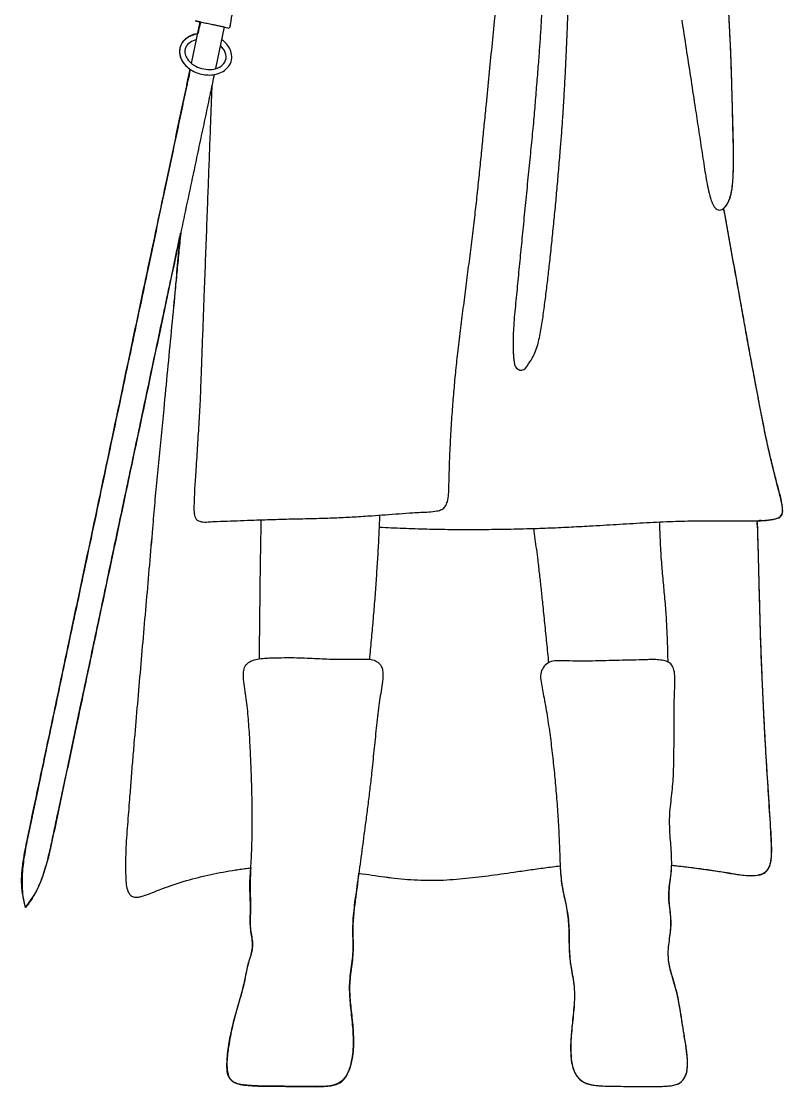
# Model space of a CAD drawing. Extents: x 30 to 110, y 19 to 247.
# Drawn here: x 29.6 to 109.7, y 18.9 to 131 of the extents above; entities that cross this region are included whole.
import ezdxf

# ---------------------------------------------------------------- set-up
doc = ezdxf.new("R2010")
doc.units = 0
doc.layers.get('0').update_dxf_attribs({"linetype": 'CONTINUOUS'})

msp = doc.modelspace()

# ---------------------------------------------------------------- linework, layer by layer
at = {"color": 6}
for points in [[(47.513227, 126.549243), (48.438761, 130.921762)], [(50.968667, 130.386166), (50.040723, 126.001169)]]:
    msp.add_lwpolyline(points, dxfattribs=at)
for points in [[(59.146729, 64.036973)], [(88.009966, 63.666359)]]:
    msp.add_lwpolyline(points, close=True, dxfattribs=at)
at = {"color": 5}
for points, knots in [([(98.029425, 42.217417), (98.707167, 42.143062), (100.062225, 41.994399), (102.087095, 41.706933), (103.823734, 41.466225), (105.281163, 41.197272), (106.456849, 41.070144), (107.467123, 41.180358), (108.112802, 41.621878), (108.375454, 42.1314), (108.506821, 42.764035), (108.550697, 43.503858), (108.535152, 44.328663), (108.476535, 45.563299), (108.397236, 47.206476), (108.259531, 49.257835), (108.128589, 51.225771), (108.010977, 53.110632), (107.901239, 54.912137), (107.800706, 56.78337), (107.706157, 58.724045), (107.611569, 60.733955), (107.533361, 62.625168), (107.464662, 64.397422), (107.402149, 66.050508), (107.34203, 68.05605), (107.282064, 70.413928), (107.209665, 73.12386), (107.155205, 75.110216), (107.123378, 76.373288), (107.105432, 76.912595), (107.105115, 77.370343), (107.068256, 77.754364), (107.034404, 78.053391), (107.045146, 78.279909), (107.083039, 78.395946), (107.073347, 78.437813), (107.175202, 78.476248), (107.323801, 78.502087), (107.563866, 78.491435), (107.846025, 78.484273), (108.159371, 78.520618), (108.51886, 78.560897), (108.925217, 78.637435), (109.353523, 78.768587), (109.701285, 79.159007), (109.721894, 79.746394), (109.610164, 80.397545), (109.433216, 81.119914), (109.128171, 82.237518), (108.752095, 83.766762), (108.286611, 85.702906), (107.849958, 87.714858), (107.439417, 89.801185), (107.033469, 91.956726), (106.683773, 93.825081), (106.386757, 95.405517), (106.149177, 96.699347), (105.829832, 98.466239), (105.427055, 100.705929), (104.938556, 103.417978), (104.541195, 105.625078), (104.234491, 107.327178), (104.01944, 108.524414), (103.851895, 109.448268), (103.736331, 110.099451), (103.664409, 110.476537), (103.622044, 110.778889), (103.55912, 111.00903), (103.519194, 111.157614), (103.494934, 111.316663), (103.595416, 111.430812), (103.696354, 111.524136), (103.796266, 111.623331), (103.862618, 111.730751), (103.924207, 111.834371), (103.987204, 111.956081), (104.050874, 112.095575), (104.112327, 112.253738), (104.237338, 112.624192), (104.376287, 113.224482), (104.473061, 114.0551), (104.535652, 115.263354), (104.553897, 116.846638), (104.507515, 118.802967), (104.450064, 120.784519), (104.408212, 122.791338), (104.354054, 124.823411), (104.290925, 126.789066), (104.21498, 128.688328), (104.12629, 130.520853), (104.00887, 132.431012), (103.868856, 134.418573), (103.714668, 136.484579), (103.553612, 138.275287), (103.419077, 139.785812), (103.112392, 140.992931), (102.543161, 141.75614), (102.062778, 142.058598), (101.855727, 142.183244), (101.732388, 142.455825), (101.72426, 142.80478), (101.705986, 143.210107), (101.681092, 143.948354), (101.596794, 145.012867), (101.512545, 146.409564), (101.409851, 147.986082), (101.296302, 149.742988), (101.164511, 151.679406), (101.073149, 153.050678), (101.014409, 153.854339), (100.989733, 154.092914), (100.993907, 154.295818), (100.960663, 154.447855), (101.019872, 154.558777), (101.213287, 154.615973), (101.455723, 154.751979), (101.776841, 154.902118), (102.075879, 155.077808), (102.351812, 155.278969), (102.602535, 155.502231), (103.112945, 156.065203), (103.72976, 157.107526), (104.283108, 158.634479), (104.700263, 160.268357), (105.029518, 161.973928), (105.232536, 163.761211), (105.342885, 165.573847), (105.377652, 167.408243), (105.353386, 169.260553), (105.294464, 171.160698), (105.223875, 173.109057), (105.143834, 175.105863), (105.058301, 177.123051), (104.973453, 179.160851), (104.881457, 181.21899), (104.776227, 183.229869), (104.648509, 185.193021), (104.497831, 187.107717), (104.371036, 188.461004), (104.292067, 189.254366), (104.264469, 189.488963), (104.251992, 189.682899), (104.217755, 189.847302), (104.201049, 189.962078), (104.180781, 190.077801), (104.241562, 190.121916), (104.290606, 190.136109), (104.406332, 190.193313), (104.568058, 190.315696), (104.813398, 190.445985), (105.216476, 190.712167), (105.74865, 191.149462), (106.422638, 191.73356), (107.03712, 192.295093), (107.678866, 192.754152), (108.249444, 193.192669), (108.631179, 193.702679), (108.676487, 194.186941), (108.587531, 194.541314), (108.28714, 195.16732), (107.604127, 195.972477), (106.515394, 196.805957), (105.194289, 197.645985), (103.723397, 198.590111), (102.069499, 199.608045), (100.436383, 200.578091), (98.810386, 201.477116), (97.16723, 202.24513), (95.991312, 202.772616), (95.258367, 202.988109), (95.042098, 203.047158), (94.847962, 203.1578), (94.771329, 203.35161), (94.720025, 203.53866), (94.662904, 203.726515), (94.581819, 203.894087), (94.499781, 204.057523), (94.315033, 204.374024), (93.97884, 204.812707), (93.48931, 205.35912), (92.842861, 206.161806), (92.240795, 207.359515), (91.742182, 208.904295), (91.308679, 210.602605), (90.836881, 212.418515), (90.300142, 214.3502), (89.762144, 215.887549), (89.272076, 217.037418), (88.909242, 217.830797), (88.600907, 218.458866), (88.36528, 218.930119), (88.204547, 219.24584), (88.065996, 219.541939), (87.902344, 219.809802), (87.765484, 220.048423), (87.632028, 220.294723), (87.741506, 220.532276), (87.904455, 220.70174), (88.159771, 221.044172), (88.371881, 221.600839), (88.618736, 222.314788), (88.839185, 223.10015), (89.068189, 223.939668), (89.273675, 224.844803), (89.417205, 225.664465), (89.518107, 226.394678), (89.562673, 227.036568), (89.540284, 227.631518), (89.406555, 228.161735), (88.975868, 228.469427), (88.658056, 228.42097), (88.484401, 228.394492)], [0, 0, 0, 0, 2.04531, 4.089334, 6.134674, 7.306092, 8.529895, 9.692089, 10.253476, 10.797692, 11.363342, 12.185904, 13.014604, 13.83802, 15.893762, 17.949832, 20.005723, 21.810671, 23.615395, 25.420238, 27.432421, 29.444322, 31.456625, 33.110883, 34.765085, 36.419402, 39.130163, 41.841017, 44.552054, 45.091586, 45.631295, 46.171095, 46.463534, 46.787762, 47.074787, 47.135059, 47.149382, 47.194475, 47.390386, 47.665856, 47.883122, 48.244665, 48.606971, 48.968541, 49.488324, 49.920841, 50.43484, 51.174141, 51.919296, 52.659599, 54.651703, 56.641929, 58.633925, 60.82736, 63.020782, 65.214216, 66.529762, 67.845086, 69.160591, 71.916318, 74.671941, 77.427668, 78.644076, 79.860469, 81.076878, 81.460792, 81.844617, 82.228267, 82.376611, 82.556506, 82.700642, 82.824251, 82.985409, 83.121777, 83.242312, 83.362906, 83.483617, 83.653166, 83.822711, 83.992405, 84.825887, 85.664235, 86.49856, 88.45454, 90.412698, 92.368889, 94.401741, 96.434406, 98.467252, 100.301694, 102.136695, 103.971153, 106.042819, 108.114271, 110.185825, 111.437924, 112.660494, 113.893212, 114.144113, 114.372756, 114.598453, 115.002036, 115.413047, 115.817785, 117.217008, 118.61623, 120.015453, 121.956618, 123.897763, 125.838841, 126.077711, 126.316938, 126.555677, 126.691628, 126.764256, 126.908974, 127.261871, 127.613854, 127.966429, 128.301858, 128.636442, 128.971751, 130.578508, 132.221821, 133.835022, 135.632823, 137.428937, 139.226964, 141.079223, 142.93173, 144.783828, 146.782311, 148.780638, 150.779044, 152.839313, 154.899333, 156.959606, 158.880097, 160.801032, 162.72139, 162.957232, 163.193246, 163.429438, 163.541459, 163.690893, 163.798027, 163.843533, 163.900351, 163.952467, 164.228672, 164.50647, 164.784354, 165.676398, 166.569138, 167.46145, 168.17085, 168.931118, 169.630861, 169.990551, 170.351993, 170.714177, 172.067224, 173.461061, 174.820876, 176.762148, 178.705113, 180.646319, 182.46106, 184.274847, 186.089531, 186.316654, 186.562171, 186.767764, 186.952643, 187.163881, 187.355971, 187.538755, 187.72159, 187.904615, 188.63733, 189.372957, 190.107299, 191.722615, 193.353431, 194.973955, 196.979594, 198.982546, 200.987224, 201.85955, 202.731738, 203.604172, 203.958334, 204.312497, 204.666659, 204.939861, 205.247392, 205.514728, 205.710268, 205.976144, 206.228074, 206.982577, 207.744405, 208.499761, 209.427293, 210.355455, 211.282962, 211.922488, 212.567477, 213.206705, 213.718355, 214.140988, 214.650105, 214.650105, 214.650105, 214.650105]), ([(47.907181, 131.03524), (47.964809, 131.027194), (48.098576, 131.008518), (48.267231, 130.985362), (48.490273, 130.930351), (48.414224, 130.665199), (48.36595, 130.455958), (48.284777, 130.23418), (48.266848, 130.027935), (48.237258, 129.850397), (48.195159, 129.669837), (48.057603, 129.636498), (47.949055, 129.625517), (47.678326, 129.587342), (47.287573, 129.415214), (46.802485, 129.097251), (46.404119, 128.610433), (46.20472, 127.96594), (46.292264, 127.260857), (46.545434, 126.753019), (46.812955, 126.421358), (47.025133, 126.223929), (47.191389, 126.056125), (47.337818, 125.97453), (47.380178, 125.875087), (47.304676, 125.63981), (47.28266, 125.248203), (47.135816, 124.727182), (46.870015, 123.555286), (46.497083, 121.723064), (45.967283, 119.245132), (45.342299, 116.286299), (44.614255, 112.849317), (43.785723, 108.933304), (42.900615, 104.751949), (41.959311, 100.30513), (40.962025, 95.592816), (39.947355, 90.799429), (38.91554, 85.92495), (37.866719, 80.96932), (37.167393, 77.665592), (36.817729, 76.013726)], [0, 0, 0, 0, 0.172613, 0.400677, 0.547543, 0.748864, 1.049021, 1.261041, 1.440417, 1.66329, 1.827535, 1.925412, 2.056243, 2.162894, 2.74073, 3.316569, 3.892751, 4.59208, 5.275962, 5.974184, 6.264503, 6.551169, 6.841157, 6.977322, 7.033064, 7.150218, 7.684161, 8.22551, 8.760458, 11.294989, 13.829539, 16.364125, 20.36678, 24.369505, 28.37216, 33.188826, 38.005562, 42.822228, 47.887636, 52.953025, 58.018433, 58.018433, 58.018433, 58.018433]), ([(40.271563, 79.843003), (40.511554, 80.976945), (40.99153, 83.244807), (41.711698, 86.646569), (42.400286, 89.900011), (43.057383, 93.005109), (43.683189, 95.961826), (44.253378, 98.656792), (44.768679, 101.089886), (45.227037, 103.261505), (45.610856, 105.056957), (45.904369, 106.479725), (46.115279, 107.527939), (46.275693, 108.238496), (46.361899, 108.616266), (46.370996, 108.662126), (46.377309, 108.692627), (46.38046, 108.70785)], [0, 0, 0, 0, 3.477181, 6.954292, 10.431473, 13.453721, 16.475881, 19.498129, 21.717598, 23.937066, 26.156535, 27.2256, 28.295278, 29.364044, 29.410848, 29.457658, 29.504294, 29.504294, 29.504294, 29.504294]), ([(46.38046, 108.70785), (46.313688, 108.193499), (46.120459, 106.705038), (45.96102, 104.614313), (45.713989, 101.679415), (45.376433, 98.365115), (44.98738, 94.279694), (44.6324, 90.616332), (44.31912, 87.374371), (44.047806, 84.553665), (43.81824, 82.219793), (43.647242, 80.371107), (43.532852, 79.008026), (43.347935, 76.82433), (43.086521, 73.820534), (42.757037, 69.995899), (42.536905, 67.446172), (42.42684, 66.171324)], [0, 0, 0, 0, 1.555822, 4.50234, 6.288091, 10.392028, 14.496045, 18.599956, 21.433549, 24.267239, 27.101125, 28.468948, 29.836921, 31.20472, 35.04349, 38.882357, 42.721126, 42.721126, 42.721126, 42.721126]), ([(30.044061, 37.764816), (30.466201, 38.333872), (31.318062, 39.482207), (32.051097, 41.504894), (32.490566, 43.153724), (32.773059, 44.397685), (32.947841, 45.230707), (33.187368, 46.378866), (33.498402, 47.840531), (33.873961, 49.617236), (34.31466, 51.699443), (34.820137, 54.087248), (35.39006, 56.780704), (36.000908, 59.666323), (36.65235, 62.744181), (37.34446, 66.014256), (38.054235, 69.367476), (38.781471, 72.80389), (39.526383, 76.323465), (40.023171, 78.669829), (40.271563, 79.843003)], [0, 0, 0, 0, 2.114931, 4.267851, 6.391107, 7.242113, 8.093474, 8.944737, 10.760693, 12.576667, 14.392623, 17.145692, 19.898831, 22.651901, 25.994386, 29.33696, 32.679446, 36.276933, 39.874527, 43.47207, 43.47207, 43.47207, 43.47207]), ([(36.817729, 76.013726), (36.49688, 74.49774), (35.855189, 71.465797), (34.892642, 66.91796), (33.997996, 62.690997), (33.171156, 58.784936), (32.41228, 55.199666), (31.906546, 52.809465), (31.653678, 51.614357)], [0, 0, 0, 0, 4.6487, 9.297312, 13.945749, 17.610506, 21.275158, 24.93986, 24.93986, 24.93986, 24.93986]), ([(42.42684, 66.171324), (42.319787, 64.931959), (42.105686, 62.45326), (41.785387, 58.73512), (41.513316, 55.605703), (41.297833, 53.064419), (41.139908, 51.111023), (40.980865, 48.909631), (40.778789, 46.460327), (40.58072, 43.761734), (40.569555, 41.727869), (40.620646, 40.344197), (40.725287, 39.64291), (41.021566, 39.053072), (41.505329, 38.835146), (41.925813, 38.857617), (42.404916, 38.974387), (42.948376, 39.156054), (43.551961, 39.396869), (44.770657, 39.896089), (46.652507, 40.536036), (49.221999, 41.199268), (51.172415, 41.573404), (52.472883, 41.772683), (53.115033, 41.859441), (53.543751, 41.912179), (53.758136, 41.938551)], [0, 0, 0, 0, 3.731941, 7.463786, 11.195728, 13.15561, 15.114981, 17.075038, 19.776721, 22.488885, 25.188118, 25.878475, 26.634366, 27.323684, 27.732741, 28.147577, 28.56345, 29.212555, 29.863869, 30.513084, 33.163381, 35.818029, 38.469034, 39.117044, 39.764886, 40.412889, 40.412889, 40.412889, 40.412889]), ([(31.653678, 51.614357), (31.513486, 50.952282), (31.233103, 49.628138), (30.813538, 47.641669), (30.395256, 45.678677), (29.993977, 43.735628), (29.71708, 41.793545), (29.663424, 40.249149), (29.748255, 39.132199), (29.851044, 38.438174), (29.979745, 37.98919), (30.044061, 37.764816)], [0, 0, 0, 0, 2.03027, 4.060522, 6.090792, 8.051781, 10.011422, 11.970735, 12.6706, 13.370889, 14.070439, 14.070439, 14.070439, 14.070439]), ([(53.758136, 41.938551), (53.737394, 41.582315), (53.696058, 40.872392), (53.663607, 39.804167), (53.72186, 38.784195), (53.747878, 37.808016), (53.695809, 36.880428), (53.657495, 36.017827), (53.74843, 35.224143), (53.891552, 34.510419), (53.968027, 33.821409), (53.88284, 33.173528), (53.712301, 32.587977), (53.479332, 31.909756), (53.290857, 31.105433), (53.140199, 30.185905), (52.923387, 29.206955), (52.611409, 28.181845), (52.292347, 27.086835), (52.002157, 26.023204), (51.758023, 24.987258), (51.551716, 23.982196), (51.399683, 23.039277), (51.284767, 22.160836), (51.232973, 21.346696), (51.266012, 20.590702), (51.434054, 19.926283), (51.842313, 19.434609), (52.492144, 19.176044), (53.258846, 19.059159), (54.103635, 19.001447), (55.143184, 18.986155), (56.373633, 18.968551), (57.797768, 18.956669), (59.042121, 18.950215), (60.106912, 18.928319), (60.991828, 18.92245), (61.777347, 18.964144), (62.455099, 19.063944), (63.015207, 19.248973), (63.493454, 19.587059), (63.832748, 20.051924), (64.069405, 20.561192), (64.395186, 21.569816), (64.613339, 23.127624), (64.518479, 25.186466), (64.319713, 26.858823), (64.193657, 28.162664), (64.14415, 29.097409), (64.164105, 30.072242), (64.285789, 31.078098), (64.438447, 32.116741), (64.533419, 33.171083), (64.521033, 34.23576), (64.492363, 35.306203), (64.511251, 36.385681), (64.614752, 37.467768), (64.749573, 38.553276), (64.87748, 39.468964), (64.978762, 40.217353), (65.057997, 40.797858), (65.110608, 41.18488), (65.136916, 41.378404)], [0, 0, 0, 0, 1.070645, 2.133632, 3.20321, 4.134516, 5.060801, 5.990485, 6.71941, 7.449486, 8.177083, 8.78533, 9.395264, 10.004823, 10.936127, 11.868382, 12.800539, 13.941229, 15.081645, 16.222503, 17.248166, 18.274144, 19.299852, 20.11275, 20.931424, 21.743582, 22.378963, 22.951604, 23.583542, 24.426085, 25.27754, 26.120959, 27.545016, 28.969269, 30.393522, 31.278004, 32.164337, 33.047973, 33.635118, 34.215786, 34.80159, 35.358694, 35.922231, 36.4807, 38.53434, 40.592346, 42.650835, 43.587009, 44.5216, 45.457621, 46.507826, 47.558249, 48.607887, 49.678972, 50.749757, 51.82112, 52.915052, 54.008878, 55.102777, 55.688689, 56.274524, 56.860435, 56.860435, 56.860435, 56.860435]), ([(65.136916, 41.378404), (66.0454, 41.241946), (67.860496, 40.969309), (70.599638, 40.670751), (73.339882, 40.59596), (76.057825, 40.785269), (78.744554, 41.105729), (81.071542, 41.441991), (83.048024, 41.724615), (84.673964, 41.95371), (85.759958, 42.090883), (86.302968, 42.159471)], [0, 0, 0, 0, 2.755973, 5.506268, 8.261227, 10.966543, 13.671765, 16.377662, 18.019724, 19.661597, 21.303551, 21.303551, 21.303551, 21.303551]), ([(86.302968, 42.159471), (86.322771, 41.83592), (86.362292, 41.190217), (86.470248, 40.22458), (86.645763, 39.245587), (86.873153, 38.253445), (87.077047, 37.232631), (87.211146, 36.180467), (87.244919, 35.10176), (87.253735, 34.005086), (87.26742, 32.915466), (87.3868, 31.840272), (87.57688, 30.785668), (87.820671, 29.36745), (87.823238, 27.546623), (87.557128, 25.388331), (87.398772, 23.465117), (87.440049, 21.7864), (87.701497, 20.365523), (88.52079, 19.44759), (89.331329, 19.170994), (89.903057, 19.067224), (90.702192, 19.006431), (91.722303, 18.970441), (92.96347, 18.959975), (94.121037, 18.950188), (95.194441, 18.932313), (96.184671, 18.933304), (97.022489, 18.963295), (97.712236, 18.995139), (98.245658, 19.061397), (98.988455, 19.260738), (99.674155, 20.154872), (99.730009, 21.421222), (99.611891, 22.664969), (99.434768, 23.875596), (99.237001, 25.081675), (99.04965, 26.214223), (98.886036, 27.274353), (98.711852, 28.257126), (98.491965, 29.251163), (98.185883, 30.242735), (97.876247, 31.251676), (97.676609, 32.232757), (97.666033, 33.173646), (97.755489, 34.047953), (97.887206, 34.937264), (97.963572, 35.849083), (97.953277, 36.785627), (97.842429, 37.742231), (97.74666, 38.724716), (97.77671, 39.740954), (97.878332, 40.572009), (97.968966, 41.235132), (98.0142, 41.72548), (98.024348, 42.05336), (98.029425, 42.217417)], [0, 0, 0, 0, 0.972396, 1.940587, 2.912989, 3.954311, 4.994105, 6.034927, 7.131812, 8.229077, 9.326158, 10.398607, 11.469267, 12.541535, 14.711471, 16.894293, 19.070413, 20.48669, 21.937545, 23.321719, 23.900572, 24.482861, 25.062253, 26.302801, 27.544962, 28.78565, 29.775627, 30.765712, 31.755588, 32.29132, 32.835072, 33.370684, 34.558611, 35.873764, 37.094957, 38.317123, 39.540293, 40.762469, 41.760687, 42.758269, 43.756554, 44.812317, 45.869658, 46.923897, 47.801303, 48.680596, 49.558699, 50.498157, 51.422627, 52.362611, 53.386293, 54.380783, 55.404704, 55.897083, 56.3887, 56.881018, 56.881018, 56.881018, 56.881018])]:
    msp.add_open_spline(points, degree=3, knots=knots, dxfattribs=at)
at = {"color": 6}
for points, knots in [([(84.806025, 148.521307), (84.803218, 147.864817), (84.797605, 146.551908), (84.77738, 144.58256), (84.758184, 142.713978), (84.728936, 140.945993), (84.682409, 139.27923), (84.621602, 137.553476), (84.550809, 135.768857), (84.467934, 133.925277), (84.369917, 132.124895), (84.266362, 130.367195), (84.161646, 128.651886), (84.021465, 126.801977), (83.858503, 124.816831), (83.690112, 122.695038), (83.539751, 120.894284), (83.400823, 119.415268), (83.283025, 118.257157), (83.119405, 116.621792), (82.913449, 114.508905), (82.658383, 111.919228), (82.411137, 109.401674), (82.171089, 106.956305), (81.937474, 104.583108), (81.744544, 102.606979), (81.58723, 101.028508), (81.477769, 99.846457), (81.396603, 98.76799), (81.349748, 97.793256), (81.336385, 96.922731), (81.366477, 96.186087), (81.400416, 95.578994), (81.471915, 95.111875), (81.552772, 94.54102), (82.389446, 94.025143), (82.998159, 94.970598), (83.633394, 95.901738), (84.058366, 97.302607), (84.371172, 98.912465), (84.588072, 100.58012), (84.815216, 102.259477), (85.021579, 103.966541), (85.22178, 105.770165), (85.420982, 107.670042), (85.626443, 109.665352), (85.821347, 111.655702), (86.0023, 113.641383), (86.172638, 115.62196), (86.32778, 117.472628), (86.466729, 119.193625), (86.582417, 120.785205), (86.690321, 122.531182), (86.794358, 124.430938), (86.901955, 126.484337), (86.991534, 128.37796), (87.064595, 130.111884), (87.121643, 131.685777), (87.166699, 133.488051), (87.205072, 135.518302), (87.251308, 137.776455), (87.29663, 139.874187), (87.327525, 141.811817), (87.341431, 143.589173), (87.353157, 145.027745), (87.364632, 146.127539), (87.372472, 146.888619), (87.377627, 147.396016), (87.380204, 147.6497)], [0, 0, 0, 0, 1.969482, 3.938754, 5.908337, 7.575528, 9.243351, 10.910487, 12.755983, 14.601406, 16.446752, 18.165064, 19.883675, 21.602159, 23.730565, 25.859158, 27.987559, 29.151547, 30.315683, 31.47981, 34.082135, 36.684379, 39.286437, 41.671131, 44.055746, 46.44044, 47.627708, 48.814604, 50.001739, 50.871824, 51.742102, 52.612042, 53.084441, 53.562828, 54.035034, 54.785788, 55.793129, 56.722306, 58.367853, 60.032112, 61.681311, 63.400344, 65.119501, 66.838674, 68.844671, 70.850277, 72.856274, 74.844235, 76.831964, 78.819928, 80.41571, 82.011736, 83.60718, 85.663561, 87.719529, 89.775818, 91.350748, 92.925906, 94.500525, 96.75918, 99.017748, 101.276404, 103.05384, 104.83132, 106.608611, 107.369701, 108.130881, 108.891971, 108.891971, 108.891971, 108.891971]), ([(99.096601, 131.104454), (99.249151, 130.109811), (99.554255, 128.120491), (100.011841, 125.136519), (100.432095, 122.400385), (100.811926, 119.911629), (101.152295, 117.670393), (101.437815, 115.83633), (101.659068, 114.407153), (101.846139, 113.388759), (102.065888, 112.543116), (102.298812, 111.857635), (102.531912, 111.34809), (103.061117, 111.035369), (103.588435, 111.303806), (103.895409, 111.74436), (104.169873, 112.355091), (104.365053, 113.120515), (104.474313, 114.026092), (104.54472, 115.488857), (104.561131, 117.505462), (104.486461, 120.073302), (104.411716, 122.547424), (104.353853, 124.927067), (104.267475, 127.212171), (104.17512, 129.496677), (104.057641, 131.780082), (103.905964, 134.061233), (103.751591, 135.959822), (103.636336, 137.479667), (103.541126, 138.618633), (103.418316, 139.599231), (103.262309, 140.415082), (103.039034, 141.055418), (102.716185, 141.534188), (102.371628, 141.848132), (102.081966, 142.062964), (101.879489, 142.192364), (101.778222, 142.257083)], [0, 0, 0, 0, 3.01882, 6.037742, 9.056562, 11.323474, 13.590474, 15.857324, 16.892033, 17.928884, 18.963187, 19.507308, 20.104761, 20.621555, 21.134071, 21.69194, 22.225614, 23.133521, 24.049495, 24.958415, 27.525663, 30.097172, 32.664782, 34.951525, 37.238078, 39.524881, 41.810624, 44.097137, 46.38315, 47.52509, 48.669824, 49.811706, 50.4884, 51.158965, 51.833118, 52.19309, 52.553364, 52.91384, 52.91384, 52.91384, 52.91384]), ([(76.41751, 103.149442), (76.517065, 103.919904), (76.716165, 105.460734), (77.00377, 107.773426), (77.280112, 110.017785), (77.529282, 112.195977), (77.748232, 114.307912), (77.958219, 116.367071), (78.160033, 118.373292), (78.349948, 120.326976), (78.575784, 122.634288), (78.838701, 125.295087), (79.137029, 128.309538), (79.383131, 130.841524), (79.592957, 132.889208), (79.775131, 134.451753), (79.967715, 135.892774), (80.155927, 137.214239), (80.325071, 138.418021), (80.438137, 139.22051), (80.494668, 139.621738)], [0, 0, 0, 0, 2.330597, 4.660914, 6.99151, 9.114497, 11.237977, 13.361219, 15.324025, 17.287004, 19.249894, 22.27904, 25.308274, 28.33742, 29.9108, 31.483421, 33.056579, 34.272152, 35.487826, 36.703399, 36.703399, 36.703399, 36.703399]), ([(47.906778, 131.034435), (48.093456, 130.994884), (48.466778, 130.915789), (49.026827, 130.797435), (49.538643, 130.688554), (50.002572, 130.591608), (50.417536, 130.499264), (50.762073, 130.440441), (51.052244, 130.34855), (51.253126, 130.28914), (51.553944, 130.233279), (51.624004, 130.665461), (51.690637, 131.011496), (51.760076, 131.588843), (51.925912, 132.247261), (52.09253, 133.076324), (52.249913, 133.807944), (52.384722, 134.447626), (52.500545, 134.993897), (52.577595, 135.358089), (52.616113, 135.540154)], [0, 0, 0, 0, 0.572463, 1.144821, 1.717284, 2.14217, 2.56695, 2.991574, 3.192958, 3.469187, 3.657753, 3.978918, 4.479083, 4.842174, 5.686075, 6.529907, 7.373863, 7.932406, 8.490879, 9.049159, 9.049159, 9.049159, 9.049159]), ([(48.175182, 129.675919), (47.752664, 129.551308), (46.938279, 129.311125), (46.135724, 128.187279), (46.323946, 127.037968), (46.871327, 126.318752), (47.426332, 125.870396), (48.059794, 125.55352), (48.737392, 125.363423), (49.435227, 125.306988), (50.156563, 125.397156), (50.855458, 125.677843), (51.455266, 126.183698), (51.787624, 126.894635), (51.756269, 127.665089), (51.43971, 128.345426), (51.08668, 128.742587), (50.846779, 128.943126), (50.768892, 129.004452), (50.715372, 129.043247), (50.688598, 129.062655)], [0, 0, 0, 0, 1.295862, 2.497719, 3.770179, 4.47573, 5.184326, 5.891231, 6.586589, 7.28323, 7.978133, 8.749833, 9.511656, 10.279076, 11.015766, 11.749508, 12.489534, 12.588549, 12.687642, 12.78684, 12.78684, 12.78684, 12.78684]), ([(48.044803, 129.059436), (47.813064, 128.980147), (47.361126, 128.825517), (46.840238, 128.273287), (46.786368, 127.560788), (47.065985, 126.985236), (47.467346, 126.556452), (48.044648, 126.183085), (48.795604, 125.921842), (49.691993, 125.875117), (50.563731, 126.124029), (51.21615, 126.807751), (51.147759, 127.768188), (50.759641, 128.20506), (50.555804, 128.434502)], [0, 0, 0, 0, 0.729218, 1.422122, 2.139139, 2.716923, 3.29994, 3.881063, 4.764642, 5.653482, 6.534418, 7.424198, 8.242115, 9.146826, 9.146826, 9.146826, 9.146826]), ([(30.042452, 37.762804), (29.872936, 38.555586), (29.530204, 40.158457), (29.784599, 42.612426), (30.153485, 44.54213), (30.460461, 45.991793), (30.669877, 46.976876), (30.981443, 48.440411), (31.391439, 50.382929), (31.904127, 52.803602), (32.48971, 55.569331), (33.148116, 58.680161), (33.879456, 62.136027), (34.655737, 65.803494), (35.476831, 69.682558), (36.342578, 73.773284), (37.225935, 77.946507), (38.12675, 82.202298), (39.04503, 86.540618), (39.949822, 90.815042), (40.840948, 95.025578), (41.718618, 99.172213), (42.557927, 103.137701), (43.358826, 106.92212), (44.121413, 110.525402), (44.814852, 113.800181), (45.438405, 116.746548), (45.992571, 119.364443), (46.450972, 121.530499), (46.813903, 123.244686), (47.080841, 124.507082), (47.263406, 125.36634), (47.359508, 125.8229), (47.370776, 125.87642), (47.378288, 125.9121), (47.382043, 125.929939)], [0, 0, 0, 0, 2.417789, 4.888359, 7.318019, 8.325054, 9.332257, 10.339584, 12.813953, 15.288252, 17.762676, 21.295085, 24.827476, 28.359885, 32.541254, 36.722517, 40.903886, 45.338326, 49.772766, 54.207205, 58.445734, 62.684176, 66.922705, 70.605745, 74.288891, 77.971986, 80.647921, 83.323769, 85.999705, 87.290015, 88.580325, 89.870635, 89.925328, 89.980021, 90.034714, 90.034714, 90.034714, 90.034714]), ([(49.908336, 125.376634), (49.846902, 125.086496), (49.724026, 124.506191), (49.539715, 123.635659), (49.252221, 122.277453), (48.861629, 120.431607), (48.36759, 118.098233), (47.798843, 115.410616), (47.154991, 112.36878), (46.436081, 108.972775), (45.670553, 105.355859), (44.85824, 101.518109), (43.999359, 97.459436), (43.12179, 93.313346), (42.225717, 89.079798), (41.311291, 84.758761), (40.405624, 80.479723), (39.508666, 76.242665), (38.62081, 72.047443), (37.772444, 68.039552), (36.963815, 64.218991), (36.194802, 60.585823), (35.490691, 57.259291), (34.851599, 54.239369), (34.277338, 51.5261), (33.79844, 49.263191), (33.414827, 47.450622), (33.125736, 46.088474), (32.803831, 44.551086), (32.423495, 42.842094), (31.867635, 40.993844), (31.277299, 39.624628), (30.760085, 38.720825), (30.4287, 38.220791), (30.171185, 37.915447), (30.042452, 37.762804)], [0, 0, 0, 0, 0.889713, 1.779513, 2.669489, 5.054613, 7.439669, 9.824794, 13.296023, 16.767359, 20.238588, 24.387148, 28.53569, 32.68425, 37.100989, 41.517711, 45.934451, 50.222483, 54.510584, 58.798879, 62.512571, 66.226176, 69.939868, 72.713272, 75.486589, 78.259994, 79.652346, 81.044768, 82.437383, 84.36483, 86.295268, 88.220741, 88.819534, 89.418364, 90.016966, 90.016966, 90.016966, 90.016966]), ([(49.654017, 124.17425), (49.639237, 123.777077), (49.609679, 122.98273), (49.565157, 121.791216), (49.500776, 120.060506), (49.416107, 117.790645), (49.311242, 114.9816), (49.20016, 112.000955), (49.082596, 108.84869), (48.958584, 105.52483), (48.842184, 102.411166), (48.73361, 99.507691), (48.633637, 96.814383), (48.551148, 94.644237), (48.492841, 92.996997), (48.453325, 91.872899), (48.381675, 90.291339), (48.263119, 88.253294), (48.105157, 85.758547), (47.974621, 83.793621), (47.880033, 82.358375), (47.822969, 81.45169), (47.804927, 80.637986), (47.763481, 79.887567), (47.77597, 79.245657), (47.929225, 78.562734), (48.586847, 78.288229), (49.223813, 78.315473), (50.136303, 78.388245), (51.280975, 78.40991), (52.689855, 78.469932), (54.390452, 78.533702), (56.383008, 78.598844), (58.667635, 78.65537), (60.806443, 78.701526), (62.798475, 78.765116), (64.643282, 78.857846), (66.351131, 78.970972), (67.923223, 79.087616), (69.360587, 79.187447), (70.600576, 79.288416), (71.647297, 79.337813), (72.497307, 79.373847), (73.238514, 79.440332), (73.847759, 79.599574), (74.263558, 79.94498), (74.485946, 80.536147), (74.573324, 81.263451), (74.607888, 82.090901), (74.626061, 83.4215), (74.701409, 85.250776), (74.800345, 87.581798), (74.949432, 89.822015), (75.123691, 91.972455), (75.305803, 94.033817), (75.541532, 96.191207), (75.819639, 98.44464), (76.113156, 100.797723), (76.316053, 102.365496), (76.41751, 103.149442)], [0, 0, 0, 0, 1.192344, 2.384692, 3.577036, 6.388066, 9.19901, 12.010041, 15.336209, 18.66238, 21.988558, 24.683727, 27.378891, 30.074049, 31.198856, 32.323713, 33.448404, 35.948318, 38.448002, 40.947777, 41.855706, 42.763686, 43.671589, 44.301164, 45.006611, 45.636685, 46.226104, 46.944126, 47.558639, 48.968716, 50.378748, 51.788866, 54.074152, 56.359523, 58.644809, 60.49207, 62.338446, 64.185891, 65.626725, 67.067649, 68.508484, 69.358419, 70.21133, 71.059981, 71.591824, 72.074259, 72.613837, 73.437725, 74.270733, 75.096613, 77.430195, 79.762367, 82.095991, 84.165032, 86.234858, 88.303902, 90.675319, 93.046407, 95.417854, 95.417854, 95.417854, 95.417854]), ([(105.345936, 101.154323), (105.154641, 102.216941), (104.77205, 104.342182), (104.197883, 107.52999), (103.803342, 109.722875), (103.587507, 110.920659), (103.551138, 111.123492), (103.526777, 111.258691), (103.514595, 111.326293)], [0, 0, 0, 0, 3.239098, 6.478212, 9.717309, 9.923382, 10.129439, 10.335511, 10.335511, 10.335511, 10.335511]), ([(46.380057, 108.706643), (46.312856, 108.011288), (46.178453, 106.62058), (45.976849, 104.534517), (45.710848, 101.782174), (45.380498, 98.36352), (44.985766, 94.278592), (44.632213, 90.615106), (44.318669, 87.373168), (44.047417, 84.552457), (43.817836, 82.218586), (43.64684, 80.3699), (43.53245, 79.006819), (43.347533, 76.823122), (43.086118, 73.819327), (42.756635, 69.994692), (42.536502, 67.444965), (42.426437, 66.170117)], [0, 0, 0, 0, 2.095782, 4.191564, 6.287346, 10.391283, 14.4953, 18.599211, 21.432804, 24.266494, 27.10038, 28.468203, 29.836175, 31.203975, 35.042745, 38.881611, 42.720381, 42.720381, 42.720381, 42.720381]), ([(67.293802, 77.771427), (68.126093, 77.736239), (69.790632, 77.665867), (72.288443, 77.582735), (74.843225, 77.532151), (77.454465, 77.52703), (80.121293, 77.558568), (82.634914, 77.608206), (84.99497, 77.680451), (87.201015, 77.780981), (89.608449, 77.911896), (92.217631, 78.071003), (95.029388, 78.236976), (97.738328, 78.383357), (100.345966, 78.448859), (102.850051, 78.43904), (104.901203, 78.436728), (106.50288, 78.42249), (107.651909, 78.442691), (108.503114, 78.549422), (109.050718, 78.6717), (109.303634, 78.758746), (109.546599, 78.9125), (109.699346, 79.181102), (109.723146, 79.497139), (109.66267, 80.123175), (109.485888, 81.05936), (109.149474, 82.279211), (108.81338, 83.465638), (108.532099, 84.628192), (108.272372, 85.762064), (107.914404, 87.422724), (107.473161, 89.61326), (106.960766, 92.335501), (106.49338, 94.827147), (106.073175, 97.088561), (105.710268, 99.121558), (105.467382, 100.476724), (105.345936, 101.154323)], [0, 0, 0, 0, 2.499097, 4.998066, 7.497424, 10.164613, 12.831413, 15.498342, 17.706859, 19.914682, 22.123159, 24.939791, 27.756721, 30.573214, 33.078011, 35.580699, 38.085276, 39.231301, 40.386283, 41.530819, 41.796606, 42.068214, 42.331213, 42.640853, 42.952913, 43.267619, 44.52837, 45.802579, 47.063945, 48.227247, 49.390317, 50.553682, 53.323523, 56.093616, 58.863759, 60.928856, 62.993947, 65.059138, 65.059138, 65.059138, 65.059138]), ([(54.665155, 63.921081), (54.672534, 64.605873), (54.687292, 65.975488), (54.7094, 68.029895), (54.730159, 69.949193), (54.749133, 71.733369), (54.769117, 73.382451), (54.793616, 74.873581), (54.819398, 76.206742), (54.8413, 77.382032), (54.855858, 78.165549), (54.863138, 78.557322)], [0, 0, 0, 0, 2.054496, 4.109082, 6.163578, 7.812729, 9.461911, 11.111181, 12.286708, 13.462142, 14.637664, 14.637664, 14.637664, 14.637664]), ([(66.264855, 63.875609), (66.32918, 64.550637), (66.457825, 65.900623), (66.64274, 67.926416), (66.810011, 69.933295), (66.954712, 71.921628), (67.08195, 73.890771), (67.180889, 75.556323), (67.252357, 76.918081), (67.300227, 77.975733), (67.331892, 78.680829), (67.347724, 79.033366)], [0, 0, 0, 0, 2.034257, 4.068305, 6.102613, 8.075671, 10.048982, 12.022328, 13.0811, 14.139845, 15.198522, 15.198522, 15.198522, 15.198522]), ([(98.028621, 42.217417), (98.563866, 42.160177), (99.634152, 42.04572), (101.234829, 41.834496), (102.7689, 41.624199), (104.236129, 41.351588), (105.645163, 41.14267), (106.862021, 41.097275), (107.821366, 41.373851), (108.334374, 41.984762), (108.541646, 42.902967), (108.570678, 44.028595), (108.51475, 45.320348), (108.364371, 47.346131), (108.200021, 50.106503), (107.9735, 53.602472), (107.78909, 56.978206), (107.628846, 60.232491), (107.483832, 63.364819), (107.373168, 66.743187), (107.283509, 70.366561), (107.178247, 74.234139), (107.110103, 76.851379), (107.073129, 78.218094), (107.070163, 78.334392), (107.068067, 78.41192), (107.067019, 78.450685)], [0, 0, 0, 0, 1.614811, 3.229004, 4.843637, 6.259068, 7.705226, 9.115885, 9.893598, 10.598085, 11.385305, 12.671419, 13.973529, 15.262235, 18.765652, 22.268948, 25.772181, 28.907763, 32.043672, 35.179074, 39.048055, 42.917123, 46.786097, 46.902434, 47.018768, 47.135104, 47.135104, 47.135104, 47.135104]), ([(85.117888, 63.530346), (85.047758, 64.218559), (84.9075, 65.594955), (84.696714, 67.659523), (84.505608, 69.545257), (84.328525, 71.251654), (84.158967, 72.777899), (83.992678, 74.164956), (83.833018, 75.413083), (83.688125, 76.52339), (83.591832, 77.263654), (83.543683, 77.633805)], [0, 0, 0, 0, 2.07533, 4.15057, 6.2259, 7.761513, 9.297233, 10.832754, 11.952416, 13.072111, 14.191918, 14.191918, 14.191918, 14.191918]), ([(97.660018, 63.609218), (97.64341, 64.238902), (97.610194, 65.498284), (97.535066, 67.386627), (97.415814, 69.289029), (97.241727, 71.203255), (97.057877, 73.132483), (96.926279, 74.782121), (96.855072, 76.151595), (96.811481, 77.238713), (96.78403, 77.963517), (96.770303, 78.32594)], [0, 0, 0, 0, 1.889702, 3.779441, 5.669219, 7.607348, 9.545455, 11.483284, 12.571274, 13.659202, 14.747248, 14.747248, 14.747248, 14.747248]), ([(42.426437, 66.170117), (42.319385, 64.930752), (42.105283, 62.452052), (41.784984, 58.733913), (41.512914, 55.604496), (41.297431, 53.063212), (41.139505, 51.109815), (40.980463, 48.908424), (40.778387, 46.459119), (40.580318, 43.760527), (40.569153, 41.726662), (40.620243, 40.34299), (40.724885, 39.641703), (41.021164, 39.051864), (41.504927, 38.833939), (41.92541, 38.85641), (42.404514, 38.97318), (42.947974, 39.154847), (43.551559, 39.395662), (44.770254, 39.894881), (46.652105, 40.534829), (49.221597, 41.198061), (51.172013, 41.572196), (52.472481, 41.771476), (53.114631, 41.858234), (53.543348, 41.910971), (53.757734, 41.937344)], [0, 0, 0, 0, 3.731941, 7.463786, 11.195728, 13.15561, 15.114981, 17.075038, 19.776721, 22.488885, 25.188118, 25.878475, 26.634366, 27.323684, 27.732741, 28.147577, 28.56345, 29.212555, 29.863869, 30.513084, 33.163381, 35.818029, 38.469034, 39.117044, 39.764886, 40.412889, 40.412889, 40.412889, 40.412889]), ([(59.146729, 64.036973), (58.786113, 64.044236), (58.064531, 64.058768), (56.98205, 64.05104), (56.023885, 64.026662), (55.186491, 63.998308), (54.476526, 63.913934), (53.793168, 63.74282), (53.211468, 63.346094), (52.977027, 62.696893), (52.980378, 61.916762), (53.086191, 61.008552), (53.242377, 59.990464), (53.431633, 58.578857), (53.574963, 56.766794), (53.707736, 54.560505), (53.804448, 52.367139), (53.877562, 50.187587), (53.906824, 48.022017), (53.907095, 46.226477), (53.888035, 44.801376), (53.855692, 43.746819), (53.807949, 42.691333), (53.731112, 41.635653), (53.657485, 40.578191), (53.656777, 39.547534), (53.710265, 38.554353), (53.73994, 37.589105), (53.694608, 36.682355), (53.692616, 35.830959), (53.799376, 35.04414), (53.90506, 34.387262), (53.944463, 33.846625), (53.918136, 33.432161), (53.804042, 32.868666), (53.602606, 32.162752), (53.363136, 31.300029), (53.111877, 30.049385), (52.748858, 28.427793), (52.140673, 26.477981), (51.718514, 24.851239), (51.477121, 23.55901), (51.333766, 22.619491), (51.263607, 21.771557), (51.235827, 21.011273), (51.287641, 20.354418), (51.502685, 19.737214), (51.986916, 19.338375), (52.549211, 19.174354), (53.233473, 19.079033), (54.029538, 19.010928), (54.937188, 18.986226), (56.011481, 18.978176), (57.252078, 18.964284), (58.659139, 18.949184), (59.842821, 18.939148), (60.803691, 18.924346), (61.541411, 18.945009), (62.402956, 19.023517), (63.343447, 19.409915), (64.007817, 20.340425), (64.429364, 21.680364), (64.609987, 23.399934), (64.496298, 25.407764), (64.299473, 27.026089), (64.182657, 28.272352), (64.142818, 29.144319), (64.164267, 30.06193), (64.27748, 31.017579), (64.4242, 32.012216), (64.525825, 33.018356), (64.52415, 34.033594), (64.492552, 35.051409), (64.494848, 36.006862), (64.558582, 36.895817), (64.642845, 37.71851), (64.832457, 39.188096), (65.117083, 41.305367), (65.482356, 44.072408), (65.802873, 46.475475), (66.070076, 48.515751), (66.27625, 50.194239), (66.490829, 52.109178), (66.704454, 54.261642), (66.952368, 56.647394), (67.151132, 58.576845), (67.376616, 60.040394), (67.550955, 61.045089), (67.66603, 61.88794), (67.665999, 62.567289), (67.541533, 63.064422), (67.24466, 63.527906), (66.728633, 63.822759), (66.124253, 63.906132), (65.361904, 63.897861), (64.445636, 63.880202), (63.372728, 63.869052), (62.307081, 63.889086), (61.248962, 63.937687), (60.197995, 63.987605), (59.49718, 64.020516), (59.146729, 64.036973)], [0, 0, 0, 0, 1.082032, 2.165113, 3.247059, 3.957675, 4.678008, 5.387809, 6.063523, 6.685802, 7.366332, 8.395308, 9.426677, 10.456655, 12.667133, 14.877285, 17.087853, 19.253295, 21.419385, 23.584796, 24.639761, 25.694914, 26.749873, 27.809091, 28.870395, 29.929079, 30.898117, 31.854653, 32.823775, 33.621741, 34.403815, 35.201871, 35.617939, 36.027113, 36.443106, 37.340041, 38.229071, 39.127884, 41.165864, 43.210467, 45.253191, 46.202675, 47.153435, 48.102758, 48.754259, 49.432575, 50.07816, 50.649301, 51.236157, 51.815089, 52.722665, 53.630763, 54.538496, 55.945674, 57.352764, 58.759942, 59.496794, 60.235775, 60.972102, 62.093337, 63.149606, 64.281237, 66.286834, 68.29518, 70.304855, 71.177729, 72.049678, 72.922142, 73.927859, 74.933938, 75.939297, 76.95766, 77.97645, 78.99507, 79.821936, 80.648993, 81.475864, 84.267011, 87.05807, 89.848952, 91.540071, 93.231142, 94.922179, 97.320734, 99.720031, 102.118577, 103.137919, 104.161484, 105.178485, 105.686433, 106.18974, 106.696691, 107.293834, 107.904163, 108.508057, 109.58163, 110.653213, 111.726832, 112.778557, 113.830804, 114.883315, 114.883315, 114.883315, 114.883315]), ([(88.009966, 63.666359), (87.527788, 63.688237), (86.537334, 63.733178), (84.963104, 63.750628), (84.149463, 62.522861), (84.300416, 61.496641), (84.433819, 60.65656), (84.629007, 59.747155), (84.799434, 58.762142), (84.977681, 57.70289), (85.185279, 56.296697), (85.411672, 54.54205), (85.646562, 52.43867), (85.848518, 50.297808), (86.018522, 48.120849), (86.153176, 45.907534), (86.238402, 44.085756), (86.28096, 42.655741), (86.323886, 41.619737), (86.406194, 40.606311), (86.570504, 39.624323), (86.777492, 38.672814), (87.064868, 37.410915), (87.220912, 35.799561), (87.222341, 33.869563), (87.304784, 32.238395), (87.537592, 30.931127), (87.722038, 29.923251), (87.825384, 28.883763), (87.792217, 27.821698), (87.695739, 26.747737), (87.56428, 25.476343), (87.409208, 23.996465), (87.375888, 22.311608), (87.577415, 20.804049), (88.26785, 19.64788), (89.312846, 19.15179), (90.424921, 19.009745), (91.572058, 18.974786), (92.723069, 18.962675), (93.813614, 18.95523), (94.843118, 18.936377), (95.811496, 18.930415), (96.818175, 18.954342), (97.834098, 18.979692), (98.915616, 19.193591), (99.668242, 20.209436), (99.749821, 21.556558), (99.597173, 22.992324), (99.337138, 24.336232), (99.156253, 25.594676), (98.973902, 26.767122), (98.787946, 27.886454), (98.551718, 28.941747), (98.277201, 29.933497), (98.005554, 30.829283), (97.793824, 31.645379), (97.682207, 32.388082), (97.664663, 33.196114), (97.758609, 34.05754), (97.885828, 34.970391), (97.992378, 35.898183), (97.95688, 36.841965), (97.829495, 37.783698), (97.707157, 38.725576), (97.739763, 39.675918), (97.883184, 40.609496), (98.062467, 41.900263), (98.0254, 43.568685), (97.835845, 45.575503), (97.792211, 47.282542), (97.932198, 48.66026), (98.056495, 49.71931), (98.167767, 50.773382), (98.22969, 51.824462), (98.260855, 52.869714), (98.281591, 54.283652), (98.287455, 56.066148), (98.292836, 58.216805), (98.310209, 59.914203), (98.373301, 61.158084), (98.383442, 61.950101), (98.324519, 62.676219), (98.091089, 63.299639), (97.604977, 63.659822), (97.008236, 63.800441), (96.353747, 63.848206), (95.668813, 63.841416), (94.743289, 63.809452), (93.576775, 63.786224), (92.169228, 63.750631), (91.230813, 63.728252), (90.761605, 63.717062)], [0, 0, 0, 0, 1.470762, 3.021129, 4.371758, 5.221957, 6.082509, 6.93425, 8.008356, 9.082152, 10.156372, 12.272495, 14.389339, 16.505458, 18.723307, 20.939767, 23.157462, 24.194279, 25.231615, 26.268198, 27.242006, 28.215701, 29.189732, 31.122753, 33.052648, 34.983743, 36.008982, 37.033277, 38.057889, 39.135268, 40.215021, 41.292873, 42.970183, 44.675791, 46.346522, 47.475662, 48.541146, 49.679731, 50.830331, 51.982544, 53.133189, 54.102087, 55.071066, 56.040035, 57.115107, 58.151083, 59.192827, 60.622856, 62.09517, 63.536526, 64.722849, 65.909832, 67.096131, 68.12607, 69.152308, 70.182455, 70.934557, 71.679572, 72.430085, 73.352223, 74.274982, 75.197171, 76.14868, 77.097944, 78.04926, 78.992941, 79.937669, 80.882825, 82.898397, 84.919362, 86.937701, 88.004067, 89.070762, 90.137336, 91.183085, 92.228548, 93.274321, 95.42528, 97.575863, 99.7269, 100.515955, 101.312675, 102.10049, 102.700344, 103.238715, 103.836005, 104.519069, 105.2056, 105.889554, 107.297571, 108.705591, 110.113609, 110.113609, 110.113609, 110.113609]), ([(90.761605, 63.717062), (90.51606, 63.711146), (89.8328, 63.694684), (88.915674, 63.67024), (88.243895, 63.667362), (88.009966, 63.666359)], [0, 0, 0, 0, 0.736857, 2.050392, 2.752171, 2.752171, 2.752171, 2.752171]), ([(65.136514, 41.378002), (66.044998, 41.241543), (67.860094, 40.968907), (70.599235, 40.670348), (73.33948, 40.595558), (76.057423, 40.784867), (78.744152, 41.105327), (81.07114, 41.441588), (83.047622, 41.724213), (84.673562, 41.953307), (85.759555, 42.09048), (86.302566, 42.159068)], [0, 0, 0, 0, 2.755973, 5.506268, 8.261227, 10.966543, 13.671765, 16.377662, 18.019724, 19.661597, 21.303551, 21.303551, 21.303551, 21.303551])]:
    msp.add_open_spline(points, degree=3, knots=knots, dxfattribs=at)

doc.saveas('drawing.dxf')
